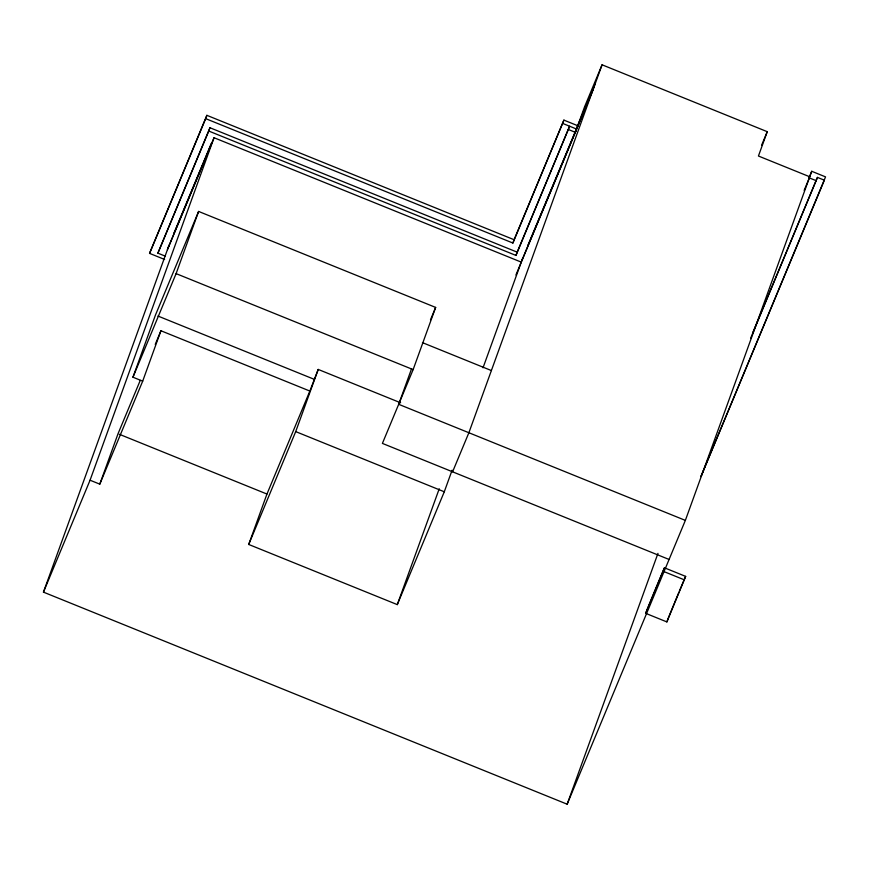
<?xml version="1.0" encoding="UTF-8"?>
<svg xmlns="http://www.w3.org/2000/svg" width="869" height="869" viewBox="0 0 869 869"><rect width="100%" height="100%" fill="white"/><g stroke="black" fill="none" stroke-linecap="round" stroke-linejoin="round"><path stroke-width="1.3" d="M164.621 259.473L149.555 253.379L206.865 115.327L514.1 239.725L512.895 243.038L205.671 118.64L206.865 115.327M165.436 256.214L157.897 253.161L209.95 127.743L517.174 252.151L515.98 255.443L208.756 131.045L209.95 127.743M752.869 332.469L817.447 177.395L824.355 180.198L700.903 476.625L825.55 176.885L811.733 171.291L685.359 520.39L567.164 804.205L43.45 592.137L169.031 245.232M207.235 154.074L207.637 152.966M43.45 592.137L90.061 480.209L214.046 137.726L521.27 262.123L483.023 367.804M90.061 480.209L99.794 484.152L142.69 381.154L132.957 377.211L155.464 315.034L198.61 211.439L435.651 307.42L413.133 369.607L382.403 443.396L669.087 559.473M99.794 484.152L118.032 433.75L140.257 380.394M132.957 377.211L176.103 273.626L198.61 211.439M142.69 381.154L160.928 330.752L309.853 391.05L266.957 494.048L248.708 544.461L397.296 604.618L444.287 491.778L452.097 470.205M309.853 391.05L318.217 369.434L400.62 402.803M248.708 544.461L295.71 431.611L318.217 369.434M411.548 368.782L398.686 404.313L685.359 520.39M512.895 243.038L563.916 120.118L577.722 125.712M515.98 255.443L569.619 126.222L517.174 252.151M397.296 604.618L439.236 488.758M522.475 258.81L521.672 261.015L575.734 131.208M809.745 176.787L758.441 156.018L767.251 131.686L602.065 64.795L468.88 432.729L452.597 471.813M567.164 804.205L657.963 553.379M645.689 613.34L647.112 609.451A58.342 1.119 -68 0 1 664.459 567.805L685.652 576.386L666.881 621.922L645.689 613.34L664.459 567.805M750.631 338.258L817.447 177.395M666.881 621.922L668.304 618.044A58.342 1.119 -68 0 1 672.802 607.018M149.555 253.379L205.671 118.64M157.897 253.161L208.756 131.045M173.963 233.088L211.254 143.548M167.836 248.534L212.014 142.451M167.435 249.642L214.046 137.726M155.247 344.396L160.928 330.752M430.481 319.814L435.651 307.42M514.1 239.725L563.916 120.118M602.065 64.795L584.544 106.876L575.332 132.327L568.424 129.524M527.831 245.525L595.254 83.63M594.048 86.943L576.527 129.025L562.71 123.431M515.925 274.973L592.854 90.246M761.581 145.297L767.251 131.686M808.615 178.786L811.733 171.291M804.14 190.409L809.343 177.906L816.252 180.698M422.443 342.636L491.387 370.552M176.103 273.626L413.133 369.607M157.962 316.044L314.122 379.275M663.199 571.291L684.392 579.873M295.71 431.611L444.287 491.778M119.292 434.261L266.957 494.048M673.203 606.03A58.342 1.119 -68 0 1 674.409 603.119M674.8 602.152A58.342 1.119 -68 0 1 678.874 592.354M679.352 591.202A58.342 1.119 -68 0 1 685.652 576.386"/></g></svg>
